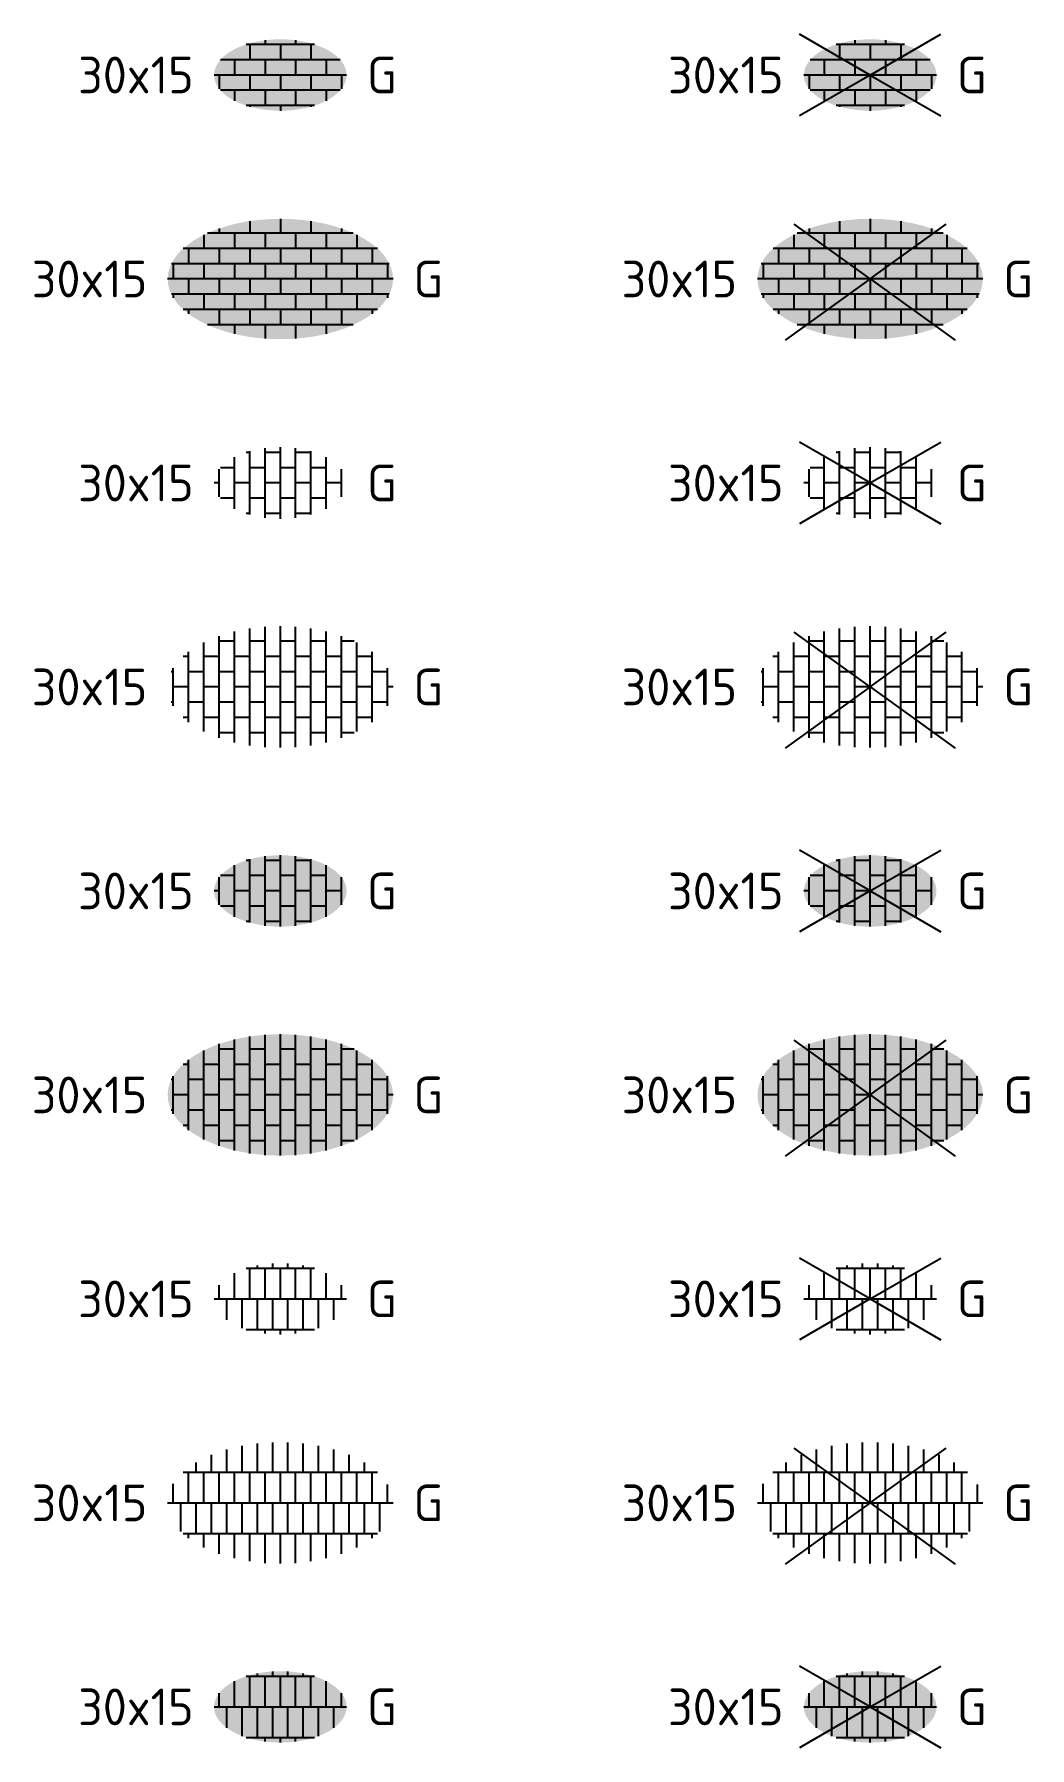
# Model space of a CAD drawing. Header units: metres. Extents: x 3187 to 3249, y 2220 to 2393.
# Drawn here: x 3238.91 to 3248.67, y 2298.61 to 2315.41 of the extents above; entities that cross this region are included whole.
import ezdxf
from ezdxf.enums import TextEntityAlignment as Align

# ---------------------------------------------------------------- set-up
doc = ezdxf.new("R2010")
doc.units = ezdxf.units.M
doc.layers.add('V-WE-VH-OPENVERHARDING_STRAATBAKSTEEN-S', color=90, linetype='Continuous', lineweight=25)
doc.styles.add('NLCS-ISO', font='NLCS-ISO.ttf')

# ---------------------------------------------------------------- blocks, each defined once
blk = doc.blocks.new('SVH-TEGEL_300X150_DUN_HALFST_01-SO')
for p, q in [((-2.25, -2.717), (-2.25, 2.717)), ((-1.5, -2.863), (-1.5, 2.863)), ((-0.75, -2.947), (-0.75, 2.947)), ((0, -2.975), (0, 2.975)), ((0.75, -2.947), (0.75, 2.947)), ((1.5, -2.863), (1.5, 2.863)), ((2.25, -2.717), (2.25, 2.717)), ((-4.5, -1.726), (-4.5, 1.726)), ((-3.75, -2.185), (-3.75, 2.185)), ((-3, -2.498), (-3, 2.498)), ((-2.25, 2.25), (-3, 2.25)), ((-0.75, 2.25), (-1.5, 2.25)), ((0.75, 2.25), (0, 2.25)), ((2.25, 2.25), (1.5, 2.25)), ((3, -2.498), (3, 2.498)), ((3.615, 2.25), (3, 2.25)), ((3.75, -2.185), (3.75, 2.185)), ((4.5, -1.726), (4.5, 1.726)), ((-5.25, -0.927), (-5.25, 0.927)), ((-4.5, 1.5), (-4.771, 1.5)), ((-3, 1.5), (-3.75, 1.5)), ((-1.5, 1.5), (-2.25, 1.5)), ((0, 1.5), (-0.75, 1.5)), ((1.5, 1.5), (0.75, 1.5)), ((3, 1.5), (2.25, 1.5)), ((4.5, 1.5), (3.75, 1.5)), ((5.25, -0.927), (5.25, 0.927)), ((-5.25, 0.75), (-5.347, 0.75)), ((-4.5, 0), (-5.25, 0)), ((-3.75, 0.75), (-4.5, 0.75)), ((-3, 0), (-3.75, 0)), ((-2.25, 0.75), (-3, 0.75)), ((-1.5, 0), (-2.25, 0)), ((-0.75, 0.75), (-1.5, 0.75)), ((0, 0), (-0.75, 0)), ((0.75, 0.75), (0, 0.75)), ((2.25, 0.75), (1.5, 0.75)), ((3.75, 0.75), (3, 0.75)), ((5.25, 0.75), (4.5, 0.75)), ((-5.25, -0.75), (-5.347, -0.75)), ((-3.75, -0.75), (-4.5, -0.75)), ((-2.25, -0.75), (-3, -0.75)), ((-0.75, -0.75), (-1.5, -0.75)), ((0.75, -0.75), (0, -0.75)), ((1.5, 0), (0.75, 0)), ((2.25, -0.75), (1.5, -0.75)), ((3, 0), (2.25, 0)), ((3.75, -0.75), (3, -0.75)), ((4.5, 0), (3.75, 0)), ((5.25, -0.75), (4.5, -0.75)), ((5.525, 0), (5.25, 0)), ((-4.5, -1.5), (-4.771, -1.5)), ((-3, -1.5), (-3.75, -1.5)), ((-1.5, -1.5), (-2.25, -1.5)), ((0, -1.5), (-0.75, -1.5)), ((1.5, -1.5), (0.75, -1.5)), ((3, -1.5), (2.25, -1.5)), ((4.5, -1.5), (3.75, -1.5)), ((-2.25, -2.25), (-3, -2.25)), ((-0.75, -2.25), (-1.5, -2.25)), ((0.75, -2.25), (0, -2.25)), ((2.25, -2.25), (1.5, -2.25)), ((3.615, -2.25), (3, -2.25))]:
    blk.add_line(p, q)
at = {"style": 'NLCS-ISO'}
blk.add_attdef('FORMAAT', text='', height=1.8, dxfattribs=at).set_placement((-6.525, 0), align=Align.MIDDLE_RIGHT)
blk.add_attdef('KLEUR', text='', height=1.8, dxfattribs=at).set_placement((6.525, 0), align=Align.MIDDLE_LEFT)
at = {"style": 'NLCS-ISO', "flags": 1}
blk.add_attdef('FUNCTIE', text='', height=1.8, dxfattribs=at).set_placement((0, -3.975), align=Align.TOP_CENTER)
blk = doc.blocks.new('SVH-TEGEL_300X150_DUN_HALFST_KL_01-SO')
for p, q in [((-0.75, -1.703), (-0.75, 1.703)), ((0, -1.75), (0, 1.75)), ((0.75, -1.703), (0.75, 1.703)), ((-2.25, -1.263), (-2.25, 1.263)), ((-1.5, 1.5), (-1.674, 1.5)), ((-1.5, -1.552), (-1.5, 1.552)), ((0, 1.5), (-0.75, 1.5)), ((1.5, 1.5), (0.75, 1.5)), ((1.5, -1.552), (1.5, 1.552)), ((2.25, -1.263), (2.25, 1.263)), ((-3, 0), (-3.25, 0)), ((-3, -0.673), (-3, 0.673)), ((-2.25, 0.75), (-2.936, 0.75)), ((-1.5, 0), (-2.25, 0)), ((-0.75, 0.75), (-1.5, 0.75)), ((0, 0), (-0.75, 0)), ((0.75, 0.75), (0, 0.75)), ((2.25, 0.75), (1.5, 0.75)), ((3, -0.673), (3, 0.673)), ((-2.25, -0.75), (-2.936, -0.75)), ((-0.75, -0.75), (-1.5, -0.75)), ((0.75, -0.75), (0, -0.75)), ((1.5, 0), (0.75, 0)), ((2.25, -0.75), (1.5, -0.75)), ((3, 0), (2.25, 0)), ((-1.5, -1.5), (-1.674, -1.5)), ((0, -1.5), (-0.75, -1.5)), ((1.5, -1.5), (0.75, -1.5))]:
    blk.add_line(p, q)
at = {"style": 'NLCS-ISO'}
blk.add_attdef('FORMAAT', text='', height=1.8, dxfattribs=at).set_placement((-4.25, 0), align=Align.MIDDLE_RIGHT)
blk.add_attdef('KLEUR', text='', height=1.8, dxfattribs=at).set_placement((4.25, 0), align=Align.MIDDLE_LEFT)
at = {"style": 'NLCS-ISO', "flags": 1}
blk.add_attdef('FUNCTIE', text='', height=1.8, dxfattribs=at).set_placement((0, -2.75), align=Align.TOP_CENTER)
blk = doc.blocks.new('V-SVH-TEGEL_300X150_DUN_HALFST_01-SO')
for p, q in [((0, 0), (-3.728, 2.684)), ((-2.25, -2.717), (-2.25, 2.717)), ((-1.5, -2.863), (-1.5, 2.863)), ((-0.75, -2.947), (-0.75, 2.947)), ((0, -2.975), (0, 2.975)), ((0, 0), (3.728, 2.684)), ((0.75, -2.947), (0.75, 2.947)), ((1.5, -2.863), (1.5, 2.863)), ((2.25, -2.717), (2.25, 2.717)), ((-4.5, -1.726), (-4.5, 1.726)), ((-3.75, -2.185), (-3.75, 2.185)), ((-3, -2.498), (-3, 2.498)), ((-2.25, 2.25), (-3, 2.25)), ((-0.75, 2.25), (-1.5, 2.25)), ((0.75, 2.25), (0, 2.25)), ((2.25, 2.25), (1.5, 2.25)), ((3, -2.498), (3, 2.498)), ((3.615, 2.25), (3, 2.25)), ((3.75, -2.185), (3.75, 2.185)), ((4.5, -1.726), (4.5, 1.726)), ((-5.25, -0.927), (-5.25, 0.927)), ((-4.5, 1.5), (-4.771, 1.5)), ((-3, 1.5), (-3.75, 1.5)), ((-1.5, 1.5), (-2.25, 1.5)), ((0, 1.5), (-0.75, 1.5)), ((1.5, 1.5), (0.75, 1.5)), ((3, 1.5), (2.25, 1.5)), ((4.5, 1.5), (3.75, 1.5)), ((5.25, -0.927), (5.25, 0.927)), ((-5.25, 0.75), (-5.347, 0.75)), ((-4.5, 0), (-5.25, 0)), ((-3.75, 0.75), (-4.5, 0.75)), ((0, 0), (-4.172, -3.003)), ((-3, 0), (-3.75, 0)), ((-2.25, 0.75), (-3, 0.75)), ((-1.5, 0), (-2.25, 0)), ((-0.75, 0.75), (-1.5, 0.75)), ((0, 0), (-0.75, 0)), ((0.75, 0.75), (0, 0.75)), ((2.25, 0.75), (1.5, 0.75)), ((3.75, 0.75), (3, 0.75)), ((5.25, 0.75), (4.5, 0.75)), ((-5.25, -0.75), (-5.347, -0.75)), ((-3.75, -0.75), (-4.5, -0.75)), ((-2.25, -0.75), (-3, -0.75)), ((-0.75, -0.75), (-1.5, -0.75)), ((0, 0), (4.172, -3.003)), ((0.75, -0.75), (0, -0.75)), ((1.5, 0), (0.75, 0)), ((2.25, -0.75), (1.5, -0.75)), ((3, 0), (2.25, 0)), ((3.75, -0.75), (3, -0.75)), ((4.5, 0), (3.75, 0)), ((5.25, -0.75), (4.5, -0.75)), ((5.525, 0), (5.25, 0)), ((-4.5, -1.5), (-4.771, -1.5)), ((-3, -1.5), (-3.75, -1.5)), ((-1.5, -1.5), (-2.25, -1.5)), ((0, -1.5), (-0.75, -1.5)), ((1.5, -1.5), (0.75, -1.5)), ((3, -1.5), (2.25, -1.5)), ((4.5, -1.5), (3.75, -1.5)), ((-2.25, -2.25), (-3, -2.25)), ((-0.75, -2.25), (-1.5, -2.25)), ((0.75, -2.25), (0, -2.25)), ((2.25, -2.25), (1.5, -2.25)), ((3.615, -2.25), (3, -2.25))]:
    blk.add_line(p, q)
at = {"style": 'NLCS-ISO'}
blk.add_attdef('FORMAAT', text='', height=1.8, dxfattribs=at).set_placement((-6.525, 0), align=Align.MIDDLE_RIGHT)
blk.add_attdef('KLEUR', text='', height=1.8, dxfattribs=at).set_placement((6.525, 0), align=Align.MIDDLE_LEFT)
at = {"style": 'NLCS-ISO', "flags": 1}
blk.add_attdef('FUNCTIE', text='', height=1.8, dxfattribs=at).set_placement((0, -3.975), align=Align.TOP_CENTER)
blk = doc.blocks.new('V-SVH-TEGEL_300X150_DUN_HALFST_KL_01-SO')
for p, q in [((0, 0), (-3.464, 2)), ((-0.75, -1.703), (-0.75, 1.703)), ((0, 0), (3.464, 2)), ((0, -1.75), (0, 1.75)), ((0.75, -1.703), (0.75, 1.703)), ((-2.25, -1.263), (-2.25, 1.263)), ((-1.5, 1.5), (-1.674, 1.5)), ((-1.5, -1.552), (-1.5, 1.552)), ((0, 1.5), (-0.75, 1.5)), ((1.5, 1.5), (0.75, 1.5)), ((1.5, -1.552), (1.5, 1.552)), ((2.25, -1.263), (2.25, 1.263)), ((0, 0), (-3.464, -2)), ((-3, 0), (-3.25, 0)), ((-3, -0.673), (-3, 0.673)), ((-2.25, 0.75), (-2.936, 0.75)), ((-1.5, 0), (-2.25, 0)), ((-0.75, 0.75), (-1.5, 0.75)), ((0, 0), (-0.75, 0)), ((0.75, 0.75), (0, 0.75)), ((0, 0), (3.464, -2)), ((2.25, 0.75), (1.5, 0.75)), ((3, -0.673), (3, 0.673)), ((-2.25, -0.75), (-2.936, -0.75)), ((-0.75, -0.75), (-1.5, -0.75)), ((0.75, -0.75), (0, -0.75)), ((1.5, 0), (0.75, 0)), ((2.25, -0.75), (1.5, -0.75)), ((3, 0), (2.25, 0)), ((-1.5, -1.5), (-1.674, -1.5)), ((0, -1.5), (-0.75, -1.5)), ((1.5, -1.5), (0.75, -1.5))]:
    blk.add_line(p, q)
at = {"style": 'NLCS-ISO'}
blk.add_attdef('FORMAAT', text='', height=1.8, dxfattribs=at).set_placement((-4.25, 0), align=Align.MIDDLE_RIGHT)
blk.add_attdef('KLEUR', text='', height=1.8, dxfattribs=at).set_placement((4.25, 0), align=Align.MIDDLE_LEFT)
at = {"style": 'NLCS-ISO', "flags": 1}
blk.add_attdef('FUNCTIE', text='', height=1.8, dxfattribs=at).set_placement((0, -2.75), align=Align.TOP_CENTER)
blk = doc.blocks.new('SVH-TEGEL_300X150_DIK_HALFST_01-SO')
h = blk.add_hatch(color=254)
h.dxf.hatch_style = 1
edge = h.paths.add_edge_path()
edge.add_ellipse((0, 0), major_axis=(-5.525, 0), ratio=0.538462, start_angle=0, end_angle=360)
for p, q in [((-2.25, -2.717), (-2.25, 2.717)), ((-1.5, -2.863), (-1.5, 2.863)), ((-0.75, -2.947), (-0.75, 2.947)), ((0, -2.975), (0, 2.975)), ((0.75, -2.947), (0.75, 2.947)), ((1.5, -2.863), (1.5, 2.863)), ((2.25, -2.717), (2.25, 2.717)), ((-4.5, -1.726), (-4.5, 1.726)), ((-3.75, -2.185), (-3.75, 2.185)), ((-3, -2.498), (-3, 2.498)), ((-2.25, 2.25), (-3, 2.25)), ((-0.75, 2.25), (-1.5, 2.25)), ((0.75, 2.25), (0, 2.25)), ((2.25, 2.25), (1.5, 2.25)), ((3, -2.498), (3, 2.498)), ((3.615, 2.25), (3, 2.25)), ((3.75, -2.185), (3.75, 2.185)), ((4.5, -1.726), (4.5, 1.726)), ((-5.25, -0.927), (-5.25, 0.927)), ((-4.5, 1.5), (-4.771, 1.5)), ((-3, 1.5), (-3.75, 1.5)), ((-1.5, 1.5), (-2.25, 1.5)), ((0, 1.5), (-0.75, 1.5)), ((1.5, 1.5), (0.75, 1.5)), ((3, 1.5), (2.25, 1.5)), ((4.5, 1.5), (3.75, 1.5)), ((5.25, -0.927), (5.25, 0.927)), ((-5.25, 0.75), (-5.347, 0.75)), ((-4.5, 0), (-5.25, 0)), ((-3.75, 0.75), (-4.5, 0.75)), ((-3, 0), (-3.75, 0)), ((-2.25, 0.75), (-3, 0.75)), ((-1.5, 0), (-2.25, 0)), ((-0.75, 0.75), (-1.5, 0.75)), ((0, 0), (-0.75, 0)), ((0.75, 0.75), (0, 0.75)), ((2.25, 0.75), (1.5, 0.75)), ((3.75, 0.75), (3, 0.75)), ((5.25, 0.75), (4.5, 0.75)), ((-5.25, -0.75), (-5.347, -0.75)), ((-3.75, -0.75), (-4.5, -0.75)), ((-2.25, -0.75), (-3, -0.75)), ((-0.75, -0.75), (-1.5, -0.75)), ((0.75, -0.75), (0, -0.75)), ((1.5, 0), (0.75, 0)), ((2.25, -0.75), (1.5, -0.75)), ((3, 0), (2.25, 0)), ((3.75, -0.75), (3, -0.75)), ((4.5, 0), (3.75, 0)), ((5.25, -0.75), (4.5, -0.75)), ((5.525, 0), (5.25, 0)), ((-4.5, -1.5), (-4.771, -1.5)), ((-3, -1.5), (-3.75, -1.5)), ((-1.5, -1.5), (-2.25, -1.5)), ((0, -1.5), (-0.75, -1.5)), ((1.5, -1.5), (0.75, -1.5)), ((3, -1.5), (2.25, -1.5)), ((4.5, -1.5), (3.75, -1.5)), ((-2.25, -2.25), (-3, -2.25)), ((-0.75, -2.25), (-1.5, -2.25)), ((0.75, -2.25), (0, -2.25)), ((2.25, -2.25), (1.5, -2.25)), ((3.615, -2.25), (3, -2.25))]:
    blk.add_line(p, q)
at = {"style": 'NLCS-ISO'}
blk.add_attdef('FORMAAT', text='', height=1.8, dxfattribs=at).set_placement((-6.525, 0), align=Align.MIDDLE_RIGHT)
blk.add_attdef('KLEUR', text='', height=1.8, dxfattribs=at).set_placement((6.525, 0), align=Align.MIDDLE_LEFT)
at = {"style": 'NLCS-ISO', "flags": 1}
blk.add_attdef('FUNCTIE', text='', height=1.8, dxfattribs=at).set_placement((0, -3.975), align=Align.TOP_CENTER)
blk = doc.blocks.new('SVH-TEGEL_300X150_DIK_HALFST_KL_01-SO')
h = blk.add_hatch(color=254)
h.dxf.hatch_style = 1
edge = h.paths.add_edge_path()
edge.add_ellipse((0, 0), major_axis=(-3.25, 0), ratio=0.538462, start_angle=0, end_angle=360)
for p, q in [((-0.75, -1.703), (-0.75, 1.703)), ((0, -1.75), (0, 1.75)), ((0.75, -1.703), (0.75, 1.703)), ((-2.25, -1.263), (-2.25, 1.263)), ((-1.5, 1.5), (-1.674, 1.5)), ((-1.5, -1.552), (-1.5, 1.552)), ((0, 1.5), (-0.75, 1.5)), ((1.5, 1.5), (0.75, 1.5)), ((1.5, -1.552), (1.5, 1.552)), ((2.25, -1.263), (2.25, 1.263)), ((-3, 0), (-3.25, 0)), ((-3, -0.673), (-3, 0.673)), ((-2.25, 0.75), (-2.936, 0.75)), ((-1.5, 0), (-2.25, 0)), ((-0.75, 0.75), (-1.5, 0.75)), ((0, 0), (-0.75, 0)), ((0.75, 0.75), (0, 0.75)), ((2.25, 0.75), (1.5, 0.75)), ((3, -0.673), (3, 0.673)), ((-2.25, -0.75), (-2.936, -0.75)), ((-0.75, -0.75), (-1.5, -0.75)), ((0.75, -0.75), (0, -0.75)), ((1.5, 0), (0.75, 0)), ((2.25, -0.75), (1.5, -0.75)), ((3, 0), (2.25, 0)), ((-1.5, -1.5), (-1.674, -1.5)), ((0, -1.5), (-0.75, -1.5)), ((1.5, -1.5), (0.75, -1.5))]:
    blk.add_line(p, q)
at = {"style": 'NLCS-ISO'}
blk.add_attdef('FORMAAT', text='', height=1.8, dxfattribs=at).set_placement((-4.25, 0), align=Align.MIDDLE_RIGHT)
blk.add_attdef('KLEUR', text='', height=1.8, dxfattribs=at).set_placement((4.25, 0), align=Align.MIDDLE_LEFT)
at = {"style": 'NLCS-ISO', "flags": 1}
blk.add_attdef('FUNCTIE', text='', height=1.8, dxfattribs=at).set_placement((0, -2.75), align=Align.TOP_CENTER)
blk = doc.blocks.new('SVH-TEGEL_300X150_DIK_HALFST-SO')
h = blk.add_hatch(color=254)
h.dxf.hatch_style = 1
edge = h.paths.add_edge_path()
edge.add_ellipse((0, 0), major_axis=(-5.525, 0), ratio=0.533937, start_angle=0, end_angle=360)
for p, q in [((-1.5, 2.839), (-1.5, 2.25)), ((0, 2.95), (0, 2.25)), ((1.5, 2.839), (1.5, 2.25)), ((-3.75, 2.166), (-3.75, 1.5)), ((3.573, 2.25), (-3.573, 2.25)), ((-3, 2.477), (-3, 2.25)), ((-2.25, 2.25), (-2.25, 1.5)), ((-0.75, 2.25), (-0.75, 1.5)), ((0.75, 2.25), (0.75, 1.5)), ((2.25, 2.25), (2.25, 1.5)), ((3, 2.477), (3, 2.25)), ((3.75, 2.166), (3.75, 1.5)), ((4.757, 1.5), (-4.757, 1.5)), ((-4.5, 1.5), (-4.5, 0.75)), ((-3, 1.5), (-3, 0.75)), ((-1.5, 1.5), (-1.5, 0.75)), ((0, 1.5), (0, 0.75)), ((1.5, 1.5), (1.5, 0.75)), ((3, 1.5), (3, 0.75)), ((4.5, 1.5), (4.5, 0.75)), ((5.525, 0), (-5.525, 0)), ((5.343, 0.75), (-5.343, 0.75)), ((-5.25, 0.75), (-5.25, 0)), ((-4.5, 0), (-4.5, -0.75)), ((-3.75, 0.75), (-3.75, 0)), ((-3, 0), (-3, -0.75)), ((-2.25, 0.75), (-2.25, 0)), ((-0.75, 0.75), (-0.75, 0)), ((0, 0), (0, -0.75)), ((0.75, 0.75), (0.75, 0)), ((2.25, 0.75), (2.25, 0)), ((3.75, 0.75), (3.75, 0)), ((5.25, 0.75), (5.25, 0)), ((5.343, -0.75), (-5.343, -0.75)), ((-5.25, -0.75), (-5.25, -0.919)), ((-3.75, -0.75), (-3.75, -1.5)), ((-2.25, -0.75), (-2.25, -1.5)), ((-1.5, 0), (-1.5, -0.75)), ((-0.75, -0.75), (-0.75, -1.5)), ((0.75, -0.75), (0.75, -1.5)), ((1.5, 0), (1.5, -0.75)), ((2.25, -0.75), (2.25, -1.5)), ((3, 0), (3, -0.75)), ((3.75, -0.75), (3.75, -1.5)), ((4.5, 0), (4.5, -0.75)), ((5.25, -0.75), (5.25, -0.919)), ((4.757, -1.5), (-4.757, -1.5)), ((-4.5, -1.5), (-4.5, -1.712)), ((-3, -1.5), (-3, -2.25)), ((-1.5, -1.5), (-1.5, -2.25)), ((0, -1.5), (0, -2.25)), ((1.5, -1.5), (1.5, -2.25)), ((3, -1.5), (3, -2.25)), ((4.5, -1.5), (4.5, -1.712)), ((3.573, -2.25), (-3.573, -2.25)), ((-2.25, -2.25), (-2.25, -2.694)), ((-0.75, -2.25), (-0.75, -2.923)), ((0.75, -2.25), (0.75, -2.923)), ((2.25, -2.25), (2.25, -2.694))]:
    blk.add_line(p, q)
at = {"style": 'NLCS-ISO'}
blk.add_attdef('FORMAAT', text='', height=1.8, dxfattribs=at).set_placement((-6.525, 0), align=Align.MIDDLE_RIGHT)
blk.add_attdef('KLEUR', text='', height=1.8, dxfattribs=at).set_placement((6.525, 0), align=Align.MIDDLE_LEFT)
at = {"style": 'NLCS-ISO', "flags": 1}
blk.add_attdef('FUNCTIE', text='', height=1.8, dxfattribs=at).set_placement((0, -3.95), align=Align.TOP_CENTER)
blk = doc.blocks.new('SVH-TEGEL_300X150_DIK_HALFST_KL-SO')
h = blk.add_hatch(color=254)
h.dxf.hatch_style = 1
edge = h.paths.add_edge_path()
edge.add_ellipse((0, 0), major_axis=(-3.25, 0), ratio=0.538462, start_angle=0, end_angle=360)
for p, q in [((-0.75, 1.703), (-0.75, 1.5)), ((0.75, 1.703), (0.75, 1.5)), ((1.674, 1.5), (-1.674, 1.5)), ((-1.5, 1.5), (-1.5, 0.75)), ((0, 1.5), (0, 0.75)), ((1.5, 1.5), (1.5, 0.75)), ((3.25, 0), (-3.25, 0)), ((-3, 0), (-3, -0.673)), ((2.936, 0.75), (-2.936, 0.75)), ((-2.25, 0.75), (-2.25, 0)), ((-0.75, 0.75), (-0.75, 0)), ((0, 0), (0, -0.75)), ((0.75, 0.75), (0.75, 0)), ((2.25, 0.75), (2.25, 0)), ((2.936, -0.75), (-2.936, -0.75)), ((-2.25, -0.75), (-2.25, -1.263)), ((-1.5, 0), (-1.5, -0.75)), ((-0.75, -0.75), (-0.75, -1.5)), ((0.75, -0.75), (0.75, -1.5)), ((1.5, 0), (1.5, -0.75)), ((2.25, -0.75), (2.25, -1.263)), ((3, 0), (3, -0.673)), ((1.674, -1.5), (-1.674, -1.5)), ((-1.5, -1.5), (-1.5, -1.552)), ((0, -1.5), (0, -1.75)), ((1.5, -1.5), (1.5, -1.552))]:
    blk.add_line(p, q)
at = {"style": 'NLCS-ISO'}
blk.add_attdef('FORMAAT', text='', height=1.8, dxfattribs=at).set_placement((-4.25, 0), align=Align.MIDDLE_RIGHT)
blk.add_attdef('KLEUR', text='', height=1.8, dxfattribs=at).set_placement((4.25, 0), align=Align.MIDDLE_LEFT)
at = {"style": 'NLCS-ISO', "flags": 1}
blk.add_attdef('FUNCTIE', text='', height=1.8, dxfattribs=at).set_placement((0, -2.75), align=Align.TOP_CENTER)
blk = doc.blocks.new('V-SVH-TEGEL_300X150_DIK_HALFST_01-SO')
h = blk.add_hatch(color=254)
h.dxf.hatch_style = 1
edge = h.paths.add_edge_path()
edge.add_ellipse((0, 0), major_axis=(-5.525, 0), ratio=0.538462, start_angle=0, end_angle=360)
for p, q in [((0, 0), (-3.728, 2.684)), ((-2.25, -2.717), (-2.25, 2.717)), ((-1.5, -2.863), (-1.5, 2.863)), ((-0.75, -2.947), (-0.75, 2.947)), ((0, -2.975), (0, 2.975)), ((0, 0), (3.728, 2.684)), ((0.75, -2.947), (0.75, 2.947)), ((1.5, -2.863), (1.5, 2.863)), ((2.25, -2.717), (2.25, 2.717)), ((-4.5, -1.726), (-4.5, 1.726)), ((-3.75, -2.185), (-3.75, 2.185)), ((-3, -2.498), (-3, 2.498)), ((-2.25, 2.25), (-3, 2.25)), ((-0.75, 2.25), (-1.5, 2.25)), ((0.75, 2.25), (0, 2.25)), ((2.25, 2.25), (1.5, 2.25)), ((3, -2.498), (3, 2.498)), ((3.615, 2.25), (3, 2.25)), ((3.75, -2.185), (3.75, 2.185)), ((4.5, -1.726), (4.5, 1.726)), ((-5.25, -0.927), (-5.25, 0.927)), ((-4.5, 1.5), (-4.771, 1.5)), ((-3, 1.5), (-3.75, 1.5)), ((-1.5, 1.5), (-2.25, 1.5)), ((0, 1.5), (-0.75, 1.5)), ((1.5, 1.5), (0.75, 1.5)), ((3, 1.5), (2.25, 1.5)), ((4.5, 1.5), (3.75, 1.5)), ((5.25, -0.927), (5.25, 0.927)), ((-5.25, 0.75), (-5.347, 0.75)), ((-4.5, 0), (-5.25, 0)), ((-3.75, 0.75), (-4.5, 0.75)), ((0, 0), (-4.172, -3.003)), ((-3, 0), (-3.75, 0)), ((-2.25, 0.75), (-3, 0.75)), ((-1.5, 0), (-2.25, 0)), ((-0.75, 0.75), (-1.5, 0.75)), ((0, 0), (-0.75, 0)), ((0.75, 0.75), (0, 0.75)), ((2.25, 0.75), (1.5, 0.75)), ((3.75, 0.75), (3, 0.75)), ((5.25, 0.75), (4.5, 0.75)), ((-5.25, -0.75), (-5.347, -0.75)), ((-3.75, -0.75), (-4.5, -0.75)), ((-2.25, -0.75), (-3, -0.75)), ((-0.75, -0.75), (-1.5, -0.75)), ((0, 0), (4.172, -3.003)), ((0.75, -0.75), (0, -0.75)), ((1.5, 0), (0.75, 0)), ((2.25, -0.75), (1.5, -0.75)), ((3, 0), (2.25, 0)), ((3.75, -0.75), (3, -0.75)), ((4.5, 0), (3.75, 0)), ((5.25, -0.75), (4.5, -0.75)), ((5.525, 0), (5.25, 0)), ((-4.5, -1.5), (-4.771, -1.5)), ((-3, -1.5), (-3.75, -1.5)), ((-1.5, -1.5), (-2.25, -1.5)), ((0, -1.5), (-0.75, -1.5)), ((1.5, -1.5), (0.75, -1.5)), ((3, -1.5), (2.25, -1.5)), ((4.5, -1.5), (3.75, -1.5)), ((-2.25, -2.25), (-3, -2.25)), ((-0.75, -2.25), (-1.5, -2.25)), ((0.75, -2.25), (0, -2.25)), ((2.25, -2.25), (1.5, -2.25)), ((3.615, -2.25), (3, -2.25))]:
    blk.add_line(p, q)
at = {"style": 'NLCS-ISO'}
blk.add_attdef('FORMAAT', text='', height=1.8, dxfattribs=at).set_placement((-6.525, 0), align=Align.MIDDLE_RIGHT)
blk.add_attdef('KLEUR', text='', height=1.8, dxfattribs=at).set_placement((6.525, 0), align=Align.MIDDLE_LEFT)
at = {"style": 'NLCS-ISO', "flags": 1}
blk.add_attdef('FUNCTIE', text='', height=1.8, dxfattribs=at).set_placement((0, -3.975), align=Align.TOP_CENTER)
blk = doc.blocks.new('V-SVH-TEGEL_300X150_DIK_HALFST_KL_01-SO')
h = blk.add_hatch(color=254)
h.dxf.hatch_style = 1
edge = h.paths.add_edge_path()
edge.add_ellipse((0, 0), major_axis=(-3.25, 0), ratio=0.538462, start_angle=0, end_angle=360)
for p, q in [((0, 0), (-3.464, 2)), ((-0.75, -1.703), (-0.75, 1.703)), ((0, 0), (3.464, 2)), ((0, -1.75), (0, 1.75)), ((0.75, -1.703), (0.75, 1.703)), ((-2.25, -1.263), (-2.25, 1.263)), ((-1.5, 1.5), (-1.674, 1.5)), ((-1.5, -1.552), (-1.5, 1.552)), ((0, 1.5), (-0.75, 1.5)), ((1.5, 1.5), (0.75, 1.5)), ((1.5, -1.552), (1.5, 1.552)), ((2.25, -1.263), (2.25, 1.263)), ((0, 0), (-3.464, -2)), ((-3, 0), (-3.25, 0)), ((-3, -0.673), (-3, 0.673)), ((-2.25, 0.75), (-2.936, 0.75)), ((-1.5, 0), (-2.25, 0)), ((-0.75, 0.75), (-1.5, 0.75)), ((0, 0), (-0.75, 0)), ((0.75, 0.75), (0, 0.75)), ((0, 0), (3.464, -2)), ((2.25, 0.75), (1.5, 0.75)), ((3, -0.673), (3, 0.673)), ((-2.25, -0.75), (-2.936, -0.75)), ((-0.75, -0.75), (-1.5, -0.75)), ((0.75, -0.75), (0, -0.75)), ((1.5, 0), (0.75, 0)), ((2.25, -0.75), (1.5, -0.75)), ((3, 0), (2.25, 0)), ((-1.5, -1.5), (-1.674, -1.5)), ((0, -1.5), (-0.75, -1.5)), ((1.5, -1.5), (0.75, -1.5))]:
    blk.add_line(p, q)
at = {"style": 'NLCS-ISO'}
blk.add_attdef('FORMAAT', text='', height=1.8, dxfattribs=at).set_placement((-4.25, 0), align=Align.MIDDLE_RIGHT)
blk.add_attdef('KLEUR', text='', height=1.8, dxfattribs=at).set_placement((4.25, 0), align=Align.MIDDLE_LEFT)
at = {"style": 'NLCS-ISO', "flags": 1}
blk.add_attdef('FUNCTIE', text='', height=1.8, dxfattribs=at).set_placement((0, -2.75), align=Align.TOP_CENTER)
blk = doc.blocks.new('V-SVH-TEGEL_300X150_DIK_HALFST-SO')
h = blk.add_hatch(color=254)
h.dxf.hatch_style = 1
edge = h.paths.add_edge_path()
edge.add_ellipse((0, 0), major_axis=(-5.525, 0), ratio=0.533937, start_angle=0, end_angle=360)
for p, q in [((0, 0), (-3.728, 2.684)), ((-1.5, 2.839), (-1.5, 2.25)), ((0, 2.95), (0, 2.25)), ((0, 0), (3.728, 2.684)), ((1.5, 2.839), (1.5, 2.25)), ((-3.75, 2.166), (-3.75, 1.5)), ((3.573, 2.25), (-3.573, 2.25)), ((-3, 2.477), (-3, 2.25)), ((-2.25, 2.25), (-2.25, 1.5)), ((-0.75, 2.25), (-0.75, 1.5)), ((0.75, 2.25), (0.75, 1.5)), ((2.25, 2.25), (2.25, 1.5)), ((3, 2.477), (3, 2.25)), ((3.75, 2.166), (3.75, 1.5)), ((4.757, 1.5), (-4.757, 1.5)), ((-4.5, 1.5), (-4.5, 0.75)), ((-3, 1.5), (-3, 0.75)), ((-1.5, 1.5), (-1.5, 0.75)), ((0, 1.5), (0, 0.75)), ((1.5, 1.5), (1.5, 0.75)), ((3, 1.5), (3, 0.75)), ((4.5, 1.5), (4.5, 0.75)), ((5.525, 0), (-5.525, 0)), ((5.343, 0.75), (-5.343, 0.75)), ((-5.25, 0.75), (-5.25, 0)), ((-4.5, 0), (-4.5, -0.75)), ((0, 0), (-4.172, -3.003)), ((-3.75, 0.75), (-3.75, 0)), ((-3, 0), (-3, -0.75)), ((-2.25, 0.75), (-2.25, 0)), ((-0.75, 0.75), (-0.75, 0)), ((0, 0), (0, -0.75)), ((0.75, 0.75), (0.75, 0)), ((2.25, 0.75), (2.25, 0)), ((3.75, 0.75), (3.75, 0)), ((5.25, 0.75), (5.25, 0)), ((5.343, -0.75), (-5.343, -0.75)), ((-5.25, -0.75), (-5.25, -0.919)), ((-3.75, -0.75), (-3.75, -1.5)), ((-2.25, -0.75), (-2.25, -1.5)), ((-1.5, 0), (-1.5, -0.75)), ((-0.75, -0.75), (-0.75, -1.5)), ((0, 0), (4.172, -3.003)), ((0.75, -0.75), (0.75, -1.5)), ((1.5, 0), (1.5, -0.75)), ((2.25, -0.75), (2.25, -1.5)), ((3, 0), (3, -0.75)), ((3.75, -0.75), (3.75, -1.5)), ((4.5, 0), (4.5, -0.75)), ((5.25, -0.75), (5.25, -0.919)), ((4.757, -1.5), (-4.757, -1.5)), ((-4.5, -1.5), (-4.5, -1.712)), ((-3, -1.5), (-3, -2.25)), ((-1.5, -1.5), (-1.5, -2.25)), ((0, -1.5), (0, -2.25)), ((1.5, -1.5), (1.5, -2.25)), ((3, -1.5), (3, -2.25)), ((4.5, -1.5), (4.5, -1.712)), ((3.573, -2.25), (-3.573, -2.25)), ((-2.25, -2.25), (-2.25, -2.694)), ((-0.75, -2.25), (-0.75, -2.923)), ((0.75, -2.25), (0.75, -2.923)), ((2.25, -2.25), (2.25, -2.694))]:
    blk.add_line(p, q)
at = {"style": 'NLCS-ISO'}
blk.add_attdef('FORMAAT', text='', height=1.8, dxfattribs=at).set_placement((-6.525, 0), align=Align.MIDDLE_RIGHT)
blk.add_attdef('KLEUR', text='', height=1.8, dxfattribs=at).set_placement((6.525, 0), align=Align.MIDDLE_LEFT)
at = {"style": 'NLCS-ISO', "flags": 1}
blk.add_attdef('FUNCTIE', text='', height=1.8, dxfattribs=at).set_placement((0, -3.95), align=Align.TOP_CENTER)
blk = doc.blocks.new('V-SVH-TEGEL_300X150_DIK_HALFST_KL-SO')
h = blk.add_hatch(color=254)
h.dxf.hatch_style = 1
edge = h.paths.add_edge_path()
edge.add_ellipse((0, 0), major_axis=(-3.25, 0), ratio=0.538462, start_angle=0, end_angle=360)
for p, q in [((0, 0), (-3.464, 2)), ((-0.75, 1.703), (-0.75, 1.5)), ((0, 0), (3.464, 2)), ((0.75, 1.703), (0.75, 1.5)), ((1.674, 1.5), (-1.674, 1.5)), ((-1.5, 1.5), (-1.5, 0.75)), ((0, 1.5), (0, 0.75)), ((1.5, 1.5), (1.5, 0.75)), ((0, 0), (-3.464, -2)), ((3.25, 0), (-3.25, 0)), ((-3, 0), (-3, -0.673)), ((2.936, 0.75), (-2.936, 0.75)), ((-2.25, 0.75), (-2.25, 0)), ((-0.75, 0.75), (-0.75, 0)), ((0, 0), (0, -0.75)), ((0, 0), (3.464, -2)), ((0.75, 0.75), (0.75, 0)), ((2.25, 0.75), (2.25, 0)), ((2.936, -0.75), (-2.936, -0.75)), ((-2.25, -0.75), (-2.25, -1.263)), ((-1.5, 0), (-1.5, -0.75)), ((-0.75, -0.75), (-0.75, -1.5)), ((0.75, -0.75), (0.75, -1.5)), ((1.5, 0), (1.5, -0.75)), ((2.25, -0.75), (2.25, -1.263)), ((3, 0), (3, -0.673)), ((1.674, -1.5), (-1.674, -1.5)), ((-1.5, -1.5), (-1.5, -1.552)), ((0, -1.5), (0, -1.75)), ((1.5, -1.5), (1.5, -1.552))]:
    blk.add_line(p, q)
at = {"style": 'NLCS-ISO'}
blk.add_attdef('FORMAAT', text='', height=1.8, dxfattribs=at).set_placement((-4.25, 0), align=Align.MIDDLE_RIGHT)
blk.add_attdef('KLEUR', text='', height=1.8, dxfattribs=at).set_placement((4.25, 0), align=Align.MIDDLE_LEFT)
at = {"style": 'NLCS-ISO', "flags": 1}
blk.add_attdef('FUNCTIE', text='', height=1.8, dxfattribs=at).set_placement((0, -2.75), align=Align.TOP_CENTER)
blk = doc.blocks.new('SVH-TEGEL_300X150_DIK_LINT_KL-SO')
h = blk.add_hatch(color=254)
h.dxf.hatch_style = 1
edge = h.paths.add_edge_path()
edge.add_ellipse((0, 0), major_axis=(-3.25, 0), ratio=0.538462, start_angle=0, end_angle=360)
for p, q in [((-0.375, 1.5), (-0.375, 1.738)), ((0.375, 1.5), (0.375, 1.738)), ((-2.25, 0), (-2.25, 1.263)), ((-1.674, 1.5), (1.674, 1.5)), ((-1.5, 0), (-1.5, 1.5)), ((-1.125, 1.5), (-1.125, 1.642)), ((-0.75, 0), (-0.75, 1.5)), ((0, 0), (0, 1.5)), ((0.75, 0), (0.75, 1.5)), ((1.125, 1.5), (1.125, 1.642)), ((1.5, 0), (1.5, 1.5)), ((2.25, 0), (2.25, 1.263)), ((-3.25, 0), (3.25, 0)), ((-3, 0), (-3, 0.673)), ((-2.625, -1.032), (-2.625, 0)), ((-1.875, -1.429), (-1.875, 0)), ((-1.125, -1.5), (-1.125, 0)), ((-0.375, -1.5), (-0.375, 0)), ((0.375, -1.5), (0.375, 0)), ((1.125, -1.5), (1.125, 0)), ((1.875, -1.429), (1.875, 0)), ((2.625, -1.032), (2.625, 0)), ((3, 0), (3, 0.673)), ((-1.674, -1.5), (1.674, -1.5)), ((-1.5, -1.552), (-1.5, -1.5)), ((-0.75, -1.703), (-0.75, -1.5)), ((0, -1.75), (0, -1.5)), ((0.75, -1.703), (0.75, -1.5)), ((1.5, -1.552), (1.5, -1.5))]:
    blk.add_line(p, q)
at = {"style": 'NLCS-ISO'}
blk.add_attdef('FORMAAT', text='', height=1.8, dxfattribs=at).set_placement((-4.25, 0), align=Align.MIDDLE_RIGHT)
blk.add_attdef('KLEUR', text='', height=1.8, dxfattribs=at).set_placement((4.25, 0), align=Align.MIDDLE_LEFT)
at = {"style": 'NLCS-ISO', "flags": 1}
blk.add_attdef('FUNCTIE', text='', height=1.8, dxfattribs=at).set_placement((0, -2.75), align=Align.TOP_CENTER)
blk = doc.blocks.new('SVH-TEGEL_300X150_DUN_LINT-SO')
for p, q in [((-2.625, 1.5), (-2.625, 2.618)), ((-1.875, 1.5), (-1.875, 2.798)), ((-1.125, 1.5), (-1.125, 2.913)), ((-0.375, 1.5), (-0.375, 2.968)), ((0.375, 1.5), (0.375, 2.968)), ((1.125, 1.5), (1.125, 2.913)), ((1.875, 1.5), (1.875, 2.798)), ((2.625, 1.5), (2.625, 2.618)), ((-4.125, 1.5), (-4.125, 1.979)), ((-3.375, 1.5), (-3.375, 2.355)), ((3.375, 1.5), (3.375, 2.355)), ((4.125, 1.5), (4.125, 1.979)), ((-5.25, 0), (-5.25, 0.927)), ((-4.771, 1.5), (4.771, 1.5)), ((-4.5, 0), (-4.5, 1.5)), ((-3.75, 0), (-3.75, 1.5)), ((-3, 0), (-3, 1.5)), ((-2.25, 0), (-2.25, 1.5)), ((-1.5, 0), (-1.5, 1.5)), ((-0.75, 0), (-0.75, 1.5)), ((0, 0), (0, 1.5)), ((0.75, 0), (0.75, 1.5)), ((1.5, 0), (1.5, 1.5)), ((2.25, 0), (2.25, 1.5)), ((3, 0), (3, 1.5)), ((3.75, 0), (3.75, 1.5)), ((4.5, 0), (4.5, 1.5)), ((5.26, 0), (5.26, 0.91)), ((-5.525, 0), (5.525, 0)), ((-4.875, -1.4), (-4.875, 0)), ((-4.125, -1.5), (-4.125, 0)), ((-3.375, -1.5), (-3.375, 0)), ((-2.625, -1.5), (-2.625, 0)), ((-1.875, -1.5), (-1.875, 0)), ((-1.125, -1.5), (-1.125, 0)), ((-0.375, -1.5), (-0.375, 0)), ((0.375, -1.5), (0.375, 0)), ((1.125, -1.5), (1.125, 0)), ((1.875, -1.5), (1.875, 0)), ((2.625, -1.5), (2.625, 0)), ((3.375, -1.5), (3.375, 0)), ((4.125, -1.5), (4.125, 0)), ((4.875, -1.4), (4.875, 0)), ((-4.771, -1.5), (4.771, -1.5)), ((-4.5, -1.726), (-4.5, -1.5)), ((-3.75, -2.185), (-3.75, -1.5)), ((-3, -2.498), (-3, -1.5)), ((-2.25, -2.717), (-2.25, -1.5)), ((-1.5, -2.863), (-1.5, -1.5)), ((-0.75, -2.947), (-0.75, -1.5)), ((0, -2.975), (0, -1.5)), ((0.75, -2.947), (0.75, -1.5)), ((1.5, -2.863), (1.5, -1.5)), ((2.25, -2.717), (2.25, -1.5)), ((3, -2.498), (3, -1.5)), ((3.75, -2.185), (3.75, -1.5)), ((4.5, -1.726), (4.5, -1.5))]:
    blk.add_line(p, q)
at = {"style": 'NLCS-ISO'}
blk.add_attdef('FORMAAT', text='', height=1.8, dxfattribs=at).set_placement((-6.525, 0), align=Align.MIDDLE_RIGHT)
blk.add_attdef('KLEUR', text='', height=1.8, dxfattribs=at).set_placement((6.525, 0), align=Align.MIDDLE_LEFT)
at = {"style": 'NLCS-ISO', "flags": 1}
blk.add_attdef('FUNCTIE', text='', height=1.8, dxfattribs=at).set_placement((0, -3.975), align=Align.TOP_CENTER)
blk = doc.blocks.new('SVH-TEGEL_300X150_DUN_LINT_KL-SO')
for p, q in [((-0.375, 1.5), (-0.375, 1.738)), ((0.375, 1.5), (0.375, 1.738)), ((-2.25, 0), (-2.25, 1.263)), ((-1.674, 1.5), (1.674, 1.5)), ((-1.5, 0), (-1.5, 1.5)), ((-1.125, 1.5), (-1.125, 1.642)), ((-0.75, 0), (-0.75, 1.5)), ((0, 0), (0, 1.5)), ((0.75, 0), (0.75, 1.5)), ((1.125, 1.5), (1.125, 1.642)), ((1.5, 0), (1.5, 1.5)), ((2.25, 0), (2.25, 1.263)), ((-3.25, 0), (3.25, 0)), ((-3, 0), (-3, 0.673)), ((-2.625, -1.032), (-2.625, 0)), ((-1.875, -1.429), (-1.875, 0)), ((-1.125, -1.5), (-1.125, 0)), ((-0.375, -1.5), (-0.375, 0)), ((0.375, -1.5), (0.375, 0)), ((1.125, -1.5), (1.125, 0)), ((1.875, -1.429), (1.875, 0)), ((2.625, -1.032), (2.625, 0)), ((3, 0), (3, 0.673)), ((-1.674, -1.5), (1.674, -1.5)), ((-1.5, -1.552), (-1.5, -1.5)), ((-0.75, -1.703), (-0.75, -1.5)), ((0, -1.75), (0, -1.5)), ((0.75, -1.703), (0.75, -1.5)), ((1.5, -1.552), (1.5, -1.5))]:
    blk.add_line(p, q)
at = {"style": 'NLCS-ISO'}
blk.add_attdef('FORMAAT', text='', height=1.8, dxfattribs=at).set_placement((-4.25, 0), align=Align.MIDDLE_RIGHT)
blk.add_attdef('KLEUR', text='', height=1.8, dxfattribs=at).set_placement((4.25, 0), align=Align.MIDDLE_LEFT)
at = {"style": 'NLCS-ISO', "flags": 1}
blk.add_attdef('FUNCTIE', text='', height=1.8, dxfattribs=at).set_placement((0, -2.75), align=Align.TOP_CENTER)
blk = doc.blocks.new('V-SVH-TEGEL_300X150_DIK_LINT_KL-SO')
h = blk.add_hatch(color=254)
h.dxf.hatch_style = 1
edge = h.paths.add_edge_path()
edge.add_ellipse((0, 0), major_axis=(-3.25, 0), ratio=0.538462, start_angle=0, end_angle=360)
for p, q in [((0, 0), (-3.464, 2)), ((-0.375, 1.5), (-0.375, 1.738)), ((0, 0), (3.464, 2)), ((0.375, 1.5), (0.375, 1.738)), ((-2.25, 0), (-2.25, 1.263)), ((-1.674, 1.5), (1.674, 1.5)), ((-1.5, 0), (-1.5, 1.5)), ((-1.125, 1.5), (-1.125, 1.642)), ((-0.75, 0), (-0.75, 1.5)), ((0, 0), (0, 1.5)), ((0.75, 0), (0.75, 1.5)), ((1.125, 1.5), (1.125, 1.642)), ((1.5, 0), (1.5, 1.5)), ((2.25, 0), (2.25, 1.263)), ((0, 0), (-3.464, -2)), ((-3.25, 0), (3.25, 0)), ((-3, 0), (-3, 0.673)), ((-2.625, -1.032), (-2.625, 0)), ((-1.875, -1.429), (-1.875, 0)), ((-1.125, -1.5), (-1.125, 0)), ((-0.375, -1.5), (-0.375, 0)), ((0, 0), (3.464, -2)), ((0.375, -1.5), (0.375, 0)), ((1.125, -1.5), (1.125, 0)), ((1.875, -1.429), (1.875, 0)), ((2.625, -1.032), (2.625, 0)), ((3, 0), (3, 0.673)), ((-1.674, -1.5), (1.674, -1.5)), ((-1.5, -1.552), (-1.5, -1.5)), ((-0.75, -1.703), (-0.75, -1.5)), ((0, -1.75), (0, -1.5)), ((0.75, -1.703), (0.75, -1.5)), ((1.5, -1.552), (1.5, -1.5))]:
    blk.add_line(p, q)
at = {"style": 'NLCS-ISO'}
blk.add_attdef('FORMAAT', text='', height=1.8, dxfattribs=at).set_placement((-4.25, 0), align=Align.MIDDLE_RIGHT)
blk.add_attdef('KLEUR', text='', height=1.8, dxfattribs=at).set_placement((4.25, 0), align=Align.MIDDLE_LEFT)
at = {"style": 'NLCS-ISO', "flags": 1}
blk.add_attdef('FUNCTIE', text='', height=1.8, dxfattribs=at).set_placement((0, -2.75), align=Align.TOP_CENTER)
blk = doc.blocks.new('V-SVH-TEGEL_300X150_DUN_LINT-SO')
for p, q in [((0, 0), (-3.728, 2.684)), ((-2.625, 1.5), (-2.625, 2.618)), ((-1.875, 1.5), (-1.875, 2.798)), ((-1.125, 1.5), (-1.125, 2.913)), ((-0.375, 1.5), (-0.375, 2.968)), ((0, 0), (3.728, 2.684)), ((0.375, 1.5), (0.375, 2.968)), ((1.125, 1.5), (1.125, 2.913)), ((1.875, 1.5), (1.875, 2.798)), ((2.625, 1.5), (2.625, 2.618)), ((-4.125, 1.5), (-4.125, 1.979)), ((-3.375, 1.5), (-3.375, 2.355)), ((3.375, 1.5), (3.375, 2.355)), ((4.125, 1.5), (4.125, 1.979)), ((-5.25, 0), (-5.25, 0.927)), ((-4.771, 1.5), (4.771, 1.5)), ((-4.5, 0), (-4.5, 1.5)), ((-3.75, 0), (-3.75, 1.5)), ((-3, 0), (-3, 1.5)), ((-2.25, 0), (-2.25, 1.5)), ((-1.5, 0), (-1.5, 1.5)), ((-0.75, 0), (-0.75, 1.5)), ((0, 0), (0, 1.5)), ((0.75, 0), (0.75, 1.5)), ((1.5, 0), (1.5, 1.5)), ((2.25, 0), (2.25, 1.5)), ((3, 0), (3, 1.5)), ((3.75, 0), (3.75, 1.5)), ((4.5, 0), (4.5, 1.5)), ((5.26, 0), (5.26, 0.91)), ((-5.525, 0), (5.525, 0)), ((-4.875, -1.4), (-4.875, 0)), ((0, 0), (-4.172, -3.003)), ((-4.125, -1.5), (-4.125, 0)), ((-3.375, -1.5), (-3.375, 0)), ((-2.625, -1.5), (-2.625, 0)), ((-1.875, -1.5), (-1.875, 0)), ((-1.125, -1.5), (-1.125, 0)), ((-0.375, -1.5), (-0.375, 0)), ((0.375, -1.5), (0.375, 0)), ((1.125, -1.5), (1.125, 0)), ((1.875, -1.5), (1.875, 0)), ((2.625, -1.5), (2.625, 0)), ((0, 0), (4.172, -3.003)), ((3.375, -1.5), (3.375, 0)), ((4.125, -1.5), (4.125, 0)), ((4.875, -1.4), (4.875, 0)), ((-4.771, -1.5), (4.771, -1.5)), ((-4.5, -1.726), (-4.5, -1.5)), ((-3.75, -2.185), (-3.75, -1.5)), ((-3, -2.498), (-3, -1.5)), ((-2.25, -2.717), (-2.25, -1.5)), ((-1.5, -2.863), (-1.5, -1.5)), ((-0.75, -2.947), (-0.75, -1.5)), ((0, -2.975), (0, -1.5)), ((0.75, -2.947), (0.75, -1.5)), ((1.5, -2.863), (1.5, -1.5)), ((2.25, -2.717), (2.25, -1.5)), ((3, -2.498), (3, -1.5)), ((3.75, -2.185), (3.75, -1.5)), ((4.5, -1.726), (4.5, -1.5))]:
    blk.add_line(p, q)
at = {"style": 'NLCS-ISO'}
blk.add_attdef('FORMAAT', text='', height=1.8, dxfattribs=at).set_placement((-6.525, 0), align=Align.MIDDLE_RIGHT)
blk.add_attdef('KLEUR', text='', height=1.8, dxfattribs=at).set_placement((6.525, 0), align=Align.MIDDLE_LEFT)
at = {"style": 'NLCS-ISO', "flags": 1}
blk.add_attdef('FUNCTIE', text='', height=1.8, dxfattribs=at).set_placement((0, -3.975), align=Align.TOP_CENTER)
blk = doc.blocks.new('V-SVH-TEGEL_300X150_DUN_LINT_KL-SO')
for p, q in [((0, 0), (-3.464, 2)), ((-0.375, 1.5), (-0.375, 1.738)), ((0, 0), (3.464, 2)), ((0.375, 1.5), (0.375, 1.738)), ((-2.25, 0), (-2.25, 1.263)), ((-1.674, 1.5), (1.674, 1.5)), ((-1.5, 0), (-1.5, 1.5)), ((-1.125, 1.5), (-1.125, 1.642)), ((-0.75, 0), (-0.75, 1.5)), ((0, 0), (0, 1.5)), ((0.75, 0), (0.75, 1.5)), ((1.125, 1.5), (1.125, 1.642)), ((1.5, 0), (1.5, 1.5)), ((2.25, 0), (2.25, 1.263)), ((0, 0), (-3.464, -2)), ((-3.25, 0), (3.25, 0)), ((-3, 0), (-3, 0.673)), ((-2.625, -1.032), (-2.625, 0)), ((-1.875, -1.429), (-1.875, 0)), ((-1.125, -1.5), (-1.125, 0)), ((-0.375, -1.5), (-0.375, 0)), ((0, 0), (3.464, -2)), ((0.375, -1.5), (0.375, 0)), ((1.125, -1.5), (1.125, 0)), ((1.875, -1.429), (1.875, 0)), ((2.625, -1.032), (2.625, 0)), ((3, 0), (3, 0.673)), ((-1.674, -1.5), (1.674, -1.5)), ((-1.5, -1.552), (-1.5, -1.5)), ((-0.75, -1.703), (-0.75, -1.5)), ((0, -1.75), (0, -1.5)), ((0.75, -1.703), (0.75, -1.5)), ((1.5, -1.552), (1.5, -1.5))]:
    blk.add_line(p, q)
at = {"style": 'NLCS-ISO'}
blk.add_attdef('FORMAAT', text='', height=1.8, dxfattribs=at).set_placement((-4.25, 0), align=Align.MIDDLE_RIGHT)
blk.add_attdef('KLEUR', text='', height=1.8, dxfattribs=at).set_placement((4.25, 0), align=Align.MIDDLE_LEFT)
at = {"style": 'NLCS-ISO', "flags": 1}
blk.add_attdef('FUNCTIE', text='', height=1.8, dxfattribs=at).set_placement((0, -2.75), align=Align.TOP_CENTER)

msp = doc.modelspace()

# ---------------------------------------------------------------- block references
at = {"layer": 'V-WE-VH-OPENVERHARDING_STRAATBAKSTEEN-S', "xscale": 0.2, "yscale": 0.2, "zscale": 0.2}
for name, p in [('V-SVH-TEGEL_300X150_DIK_HALFST_KL-SO', (3247.107, 2315.015)), ('SVH-TEGEL_300X150_DIK_HALFST_KL-SO', (3241.323, 2315.015)), ('SVH-TEGEL_300X150_DIK_HALFST-SO', (3241.323, 2313.015)), ('V-SVH-TEGEL_300X150_DIK_HALFST-SO', (3247.107, 2313.015)), ('SVH-TEGEL_300X150_DUN_HALFST_KL_01-SO', (3241.323, 2311.015)), ('V-SVH-TEGEL_300X150_DUN_HALFST_KL_01-SO', (3247.107, 2311.015)), ('SVH-TEGEL_300X150_DUN_HALFST_01-SO', (3241.323, 2309.015)), ('V-SVH-TEGEL_300X150_DUN_HALFST_01-SO', (3247.107, 2309.015)), ('SVH-TEGEL_300X150_DIK_HALFST_KL_01-SO', (3241.323, 2307.015)), ('V-SVH-TEGEL_300X150_DIK_HALFST_KL_01-SO', (3247.107, 2307.015)), ('SVH-TEGEL_300X150_DIK_HALFST_01-SO', (3241.323, 2305.015)), ('V-SVH-TEGEL_300X150_DIK_HALFST_01-SO', (3247.107, 2305.015)), ('SVH-TEGEL_300X150_DUN_LINT_KL-SO', (3241.323, 2303.015)), ('V-SVH-TEGEL_300X150_DUN_LINT_KL-SO', (3247.107, 2303.015)), ('SVH-TEGEL_300X150_DUN_LINT-SO', (3241.323, 2301.015)), ('V-SVH-TEGEL_300X150_DUN_LINT-SO', (3247.107, 2301.015)), ('SVH-TEGEL_300X150_DIK_LINT_KL-SO', (3241.323, 2299.015)), ('V-SVH-TEGEL_300X150_DIK_LINT_KL-SO', (3247.107, 2299.015))]:
    msp.add_blockref(name, p, dxfattribs=at).add_auto_attribs({'FORMAAT': '30x15', 'KLEUR': 'G'})

doc.saveas('drawing.dxf')
